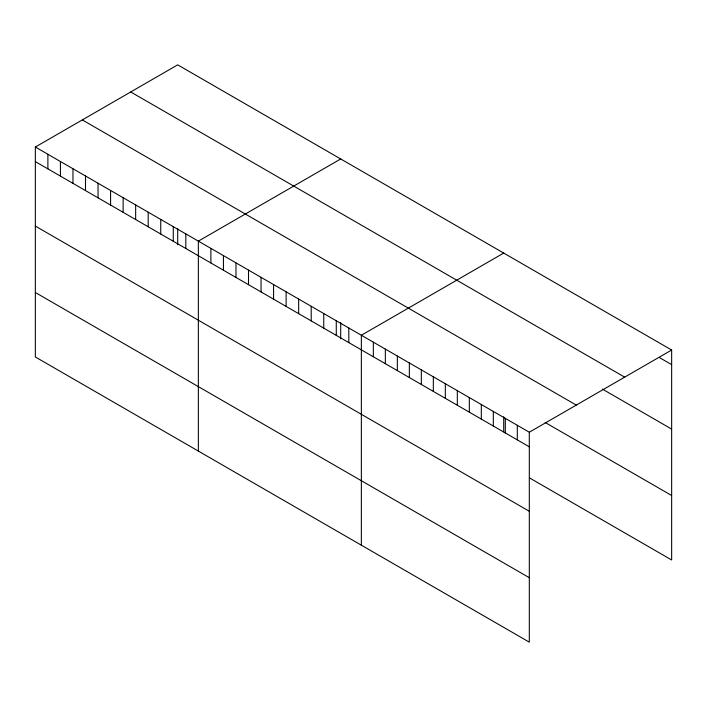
<?xml version="1.0" encoding="UTF-8"?>
<svg xmlns="http://www.w3.org/2000/svg" width="707" height="707" viewBox="0 0 707 707"><rect width="100%" height="100%" fill="white"/><g stroke="black" fill="none" stroke-linecap="round" stroke-linejoin="round"><path stroke-width="1.06" d="M35.35 147.029L529.304 432.216L529.304 642.15L35.35 356.973L35.35 147.029L177.696 64.85L671.65 350.027L671.65 559.971L529.543 477.923M340.703 158.96L198.358 241.14L198.358 451.084M503.711 253.071L361.357 335.251L361.357 545.194M529.304 432.216L671.65 350.027M659.658 357.698L671.65 364.626M130.724 91.972L624.679 377.149M602.444 389.133L671.65 429.087M82.321 119.916L576.276 405.093M545.23 422.521L671.65 495.501M35.35 161.629L529.304 446.806M35.35 226.09L529.304 511.276M35.35 292.512L529.304 577.69M517.303 425.287L517.303 439.887M505.311 418.358L505.311 432.958M503.711 416.803L503.711 431.844M493.309 411.439L493.309 426.029M481.317 404.51L481.317 419.11M469.324 397.581L469.324 412.181M457.323 390.662L457.323 405.252M445.33 383.733L445.33 398.333M433.329 376.804L433.329 391.404M421.337 369.885L421.337 384.475M409.344 362.956L409.344 377.556M397.343 356.028L397.343 370.627M385.35 349.099L385.35 363.698M373.349 342.179L373.349 356.77M348.816 328.013L348.816 342.612M340.703 322.701L340.703 338.812M336.276 320.775L336.276 335.374M323.744 313.537L323.744 328.128M311.204 306.299L311.204 320.89M298.663 299.052L298.663 313.652M286.123 291.814L286.123 306.414M273.582 284.576L273.582 299.176M261.051 277.338L261.051 291.938M248.511 270.101L248.511 284.7M235.97 262.863L235.97 277.453M223.43 255.625L223.43 270.215M210.889 248.378L210.889 262.977M185.817 233.902L185.817 248.502M177.696 228.591L177.696 244.702M173.277 226.664L173.277 241.264M160.736 219.426L160.736 234.026M148.196 212.188L148.196 226.779M135.656 204.95L135.656 219.541M123.124 197.704L123.124 212.303M110.584 190.466L110.584 205.065M98.043 183.228L98.043 197.827M85.503 175.99L85.503 190.59M72.962 168.752L72.962 183.352M60.431 161.514L60.431 176.105M47.89 154.276L47.89 168.867"/></g></svg>
